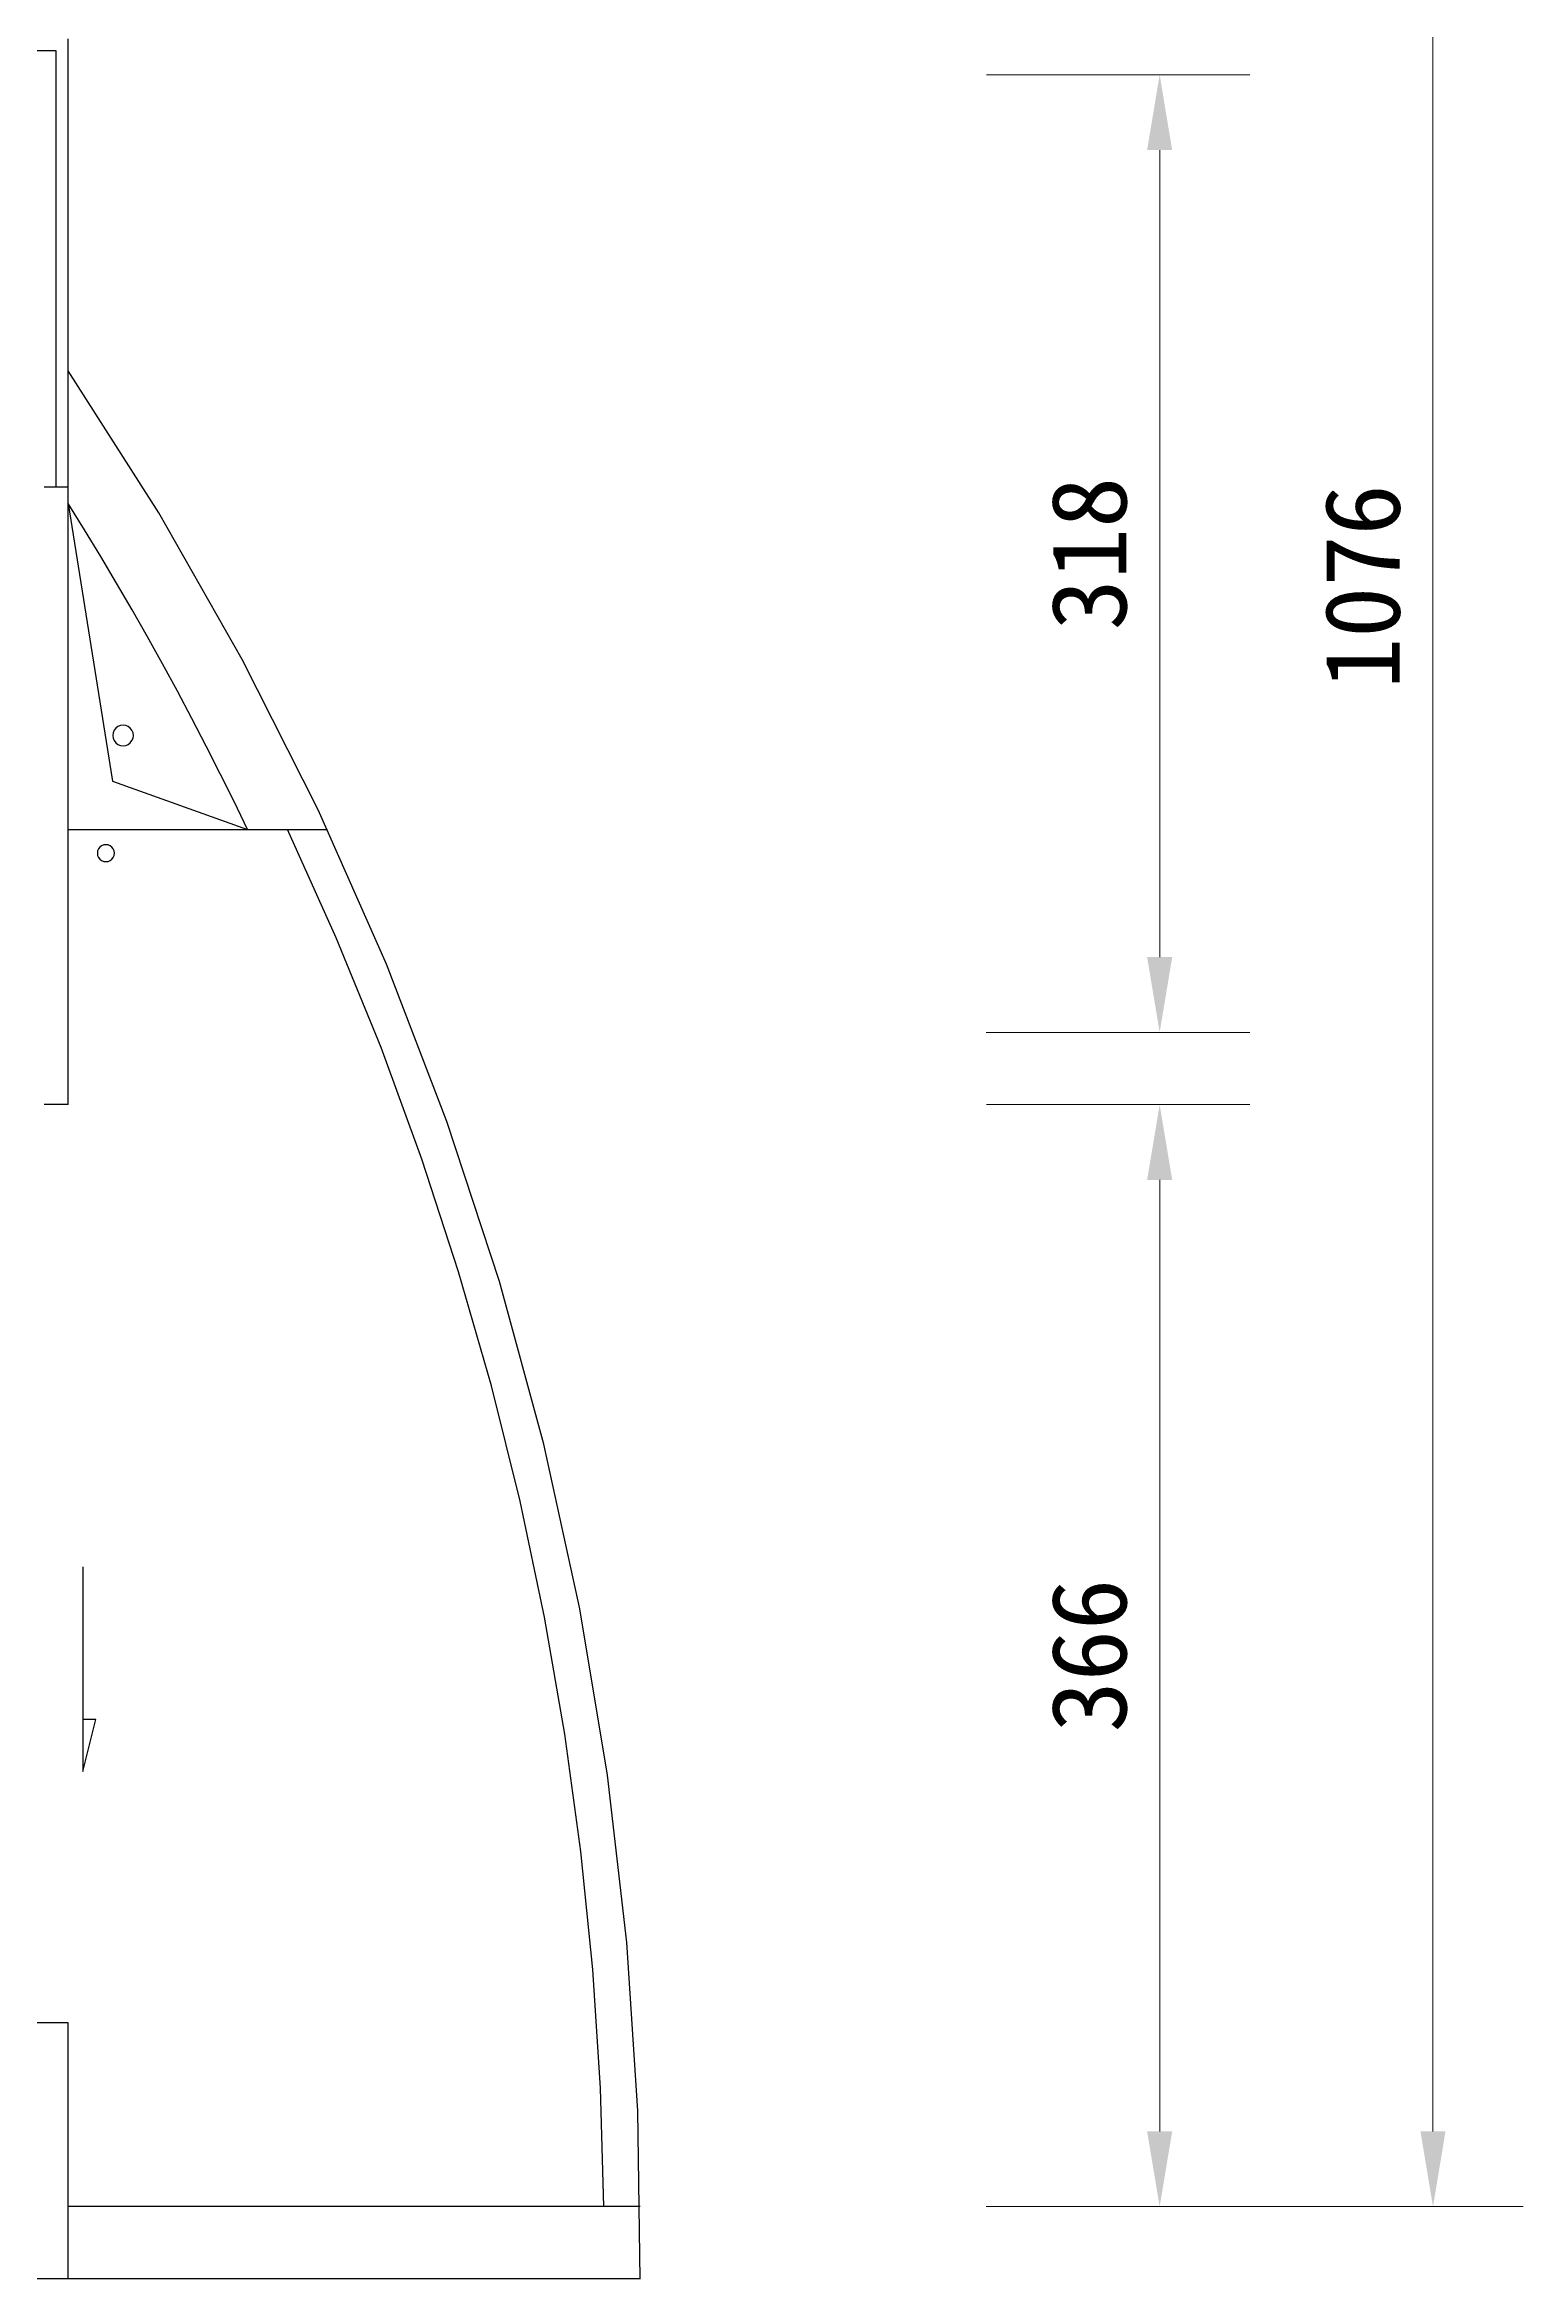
# Model space of a CAD drawing. Header units: centimetres. Extents: x 1966 to 8787, y 7398 to 12383.
# Drawn here: x 4407 to 4898, y 10942 to 11684 of the extents above; entities that cross this region are included whole.
import ezdxf

# ---------------------------------------------------------------- set-up
doc = ezdxf.new("R2010")
doc.units = ezdxf.units.CM
doc.header["$PDMODE"] = 35
doc.styles.add('文2.5', font='kaiu.ttf', dxfattribs={"height": 2.5})
doc.dimstyles.new('DIM2.5', dxfattribs={"dimtxt": 2.5, "dimasz": 2.5, "dimexe": 3, "dimexo": 1, "dimgap": 1, "dimtad": 1, "dimdec": 1, "dimdsep": 46, "dimtxsty": '文2.5', "dimcen": 0, "dimadec": 0, "dimazin": 0, "dimtfac": 1, "dimtdec": 1, "dimtmove": 0, "dimatfit": 3, "dimfxl": 1, "dimlwd": 15, "dimlwe": 15, "dimarcsym": 0})

# ---------------------------------------------------------------- blocks, each defined once
blk = doc.blocks.new('*D25')
at = {"color": 0, "linetype": 'Continuous', "lineweight": 15, "transparency": 16777216}
for p, q in [((4719.93, 11332.49), (4807.47, 11332.49)), ((4777.47, 10991.49), (4777.47, 11307.49)), ((4719.87, 10966.49), (4807.47, 10966.49))]:
    blk.add_line(p, q, dxfattribs=at)
at = {"color": 0, "transparency": 16777216}
for points in [[(4773.3, 11307.49), (4781.63, 11307.49), (4777.47, 11332.49)], [(4773.3, 10991.49), (4781.63, 10991.49), (4777.47, 10966.49)]]:
    blk.add_solid(points, dxfattribs=at)
at = {"layer": 'DEFPOINTS', "color": 0, "transparency": 16777216}
for p in [(4709.93, 11332.49), (4777.47, 11332.49), (4709.87, 10966.49)]:
    blk.add_point(p, dxfattribs=at)
at = {"color": 0, "transparency": 16777216, "insert": (4754.14, 11149.49), "char_height": 25, "attachment_point": 5, "rotation": 90, "style": '文2.5'}
blk.add_mtext('366', dxfattribs=at)
blk = doc.blocks.new('*D26')
at = {"color": 0, "linetype": 'Continuous', "lineweight": 15, "transparency": 16777216}
for p, q in [((4719.93, 11674.49), (4807.47, 11674.49)), ((4777.47, 11381.49), (4777.47, 11649.49)), ((4719.87, 11356.49), (4807.47, 11356.49))]:
    blk.add_line(p, q, dxfattribs=at)
at = {"color": 0, "transparency": 16777216}
for points in [[(4773.3, 11649.49), (4781.63, 11649.49), (4777.47, 11674.49)], [(4773.3, 11381.49), (4781.63, 11381.49), (4777.47, 11356.49)]]:
    blk.add_solid(points, dxfattribs=at)
at = {"layer": 'DEFPOINTS', "color": 0, "transparency": 16777216}
for p in [(4709.93, 11674.49), (4777.47, 11674.49), (4709.87, 11356.49)]:
    blk.add_point(p, dxfattribs=at)
at = {"color": 0, "transparency": 16777216, "insert": (4754.14, 11515.49), "char_height": 25, "attachment_point": 5, "rotation": 90, "style": '文2.5'}
blk.add_mtext('318', dxfattribs=at)
blk = doc.blocks.new('*D28')
at = {"color": 0, "linetype": 'Continuous', "lineweight": 15, "transparency": 16777216}
for p, q in [((4719.87, 12042.49), (4898.25, 12042.49)), ((4868.25, 10991.49), (4868.25, 12017.49)), ((4719.87, 10966.49), (4898.25, 10966.49))]:
    blk.add_line(p, q, dxfattribs=at)
at = {"color": 0, "transparency": 16777216}
for points in [[(4864.08, 12017.49), (4872.41, 12017.49), (4868.25, 12042.49)], [(4864.08, 10991.49), (4872.41, 10991.49), (4868.25, 10966.49)]]:
    blk.add_solid(points, dxfattribs=at)
at = {"layer": 'DEFPOINTS', "color": 0, "transparency": 16777216}
for p in [(4709.87, 12042.49), (4868.25, 12042.49), (4709.87, 10966.49)]:
    blk.add_point(p, dxfattribs=at)
at = {"color": 0, "transparency": 16777216, "insert": (4844.92, 11504.49), "char_height": 25, "attachment_point": 5, "rotation": 90, "style": '文2.5'}
blk.add_mtext('1076', dxfattribs=at)

msp = doc.modelspace()

# ---------------------------------------------------------------- linework, layer by layer
for p, q in [((4410.97, 11682.49), (4230.42, 11682.49)), ((4410.97, 11537.49), (4410.97, 11682.49)), ((4414.97, 11576.15), (4414.97, 11686.49)), ((4445.08, 11528.97), (4414.97, 11576.15)), ((4414.97, 11537.49), (4414.97, 11576.15)), ((4410.97, 11537.49), (4406.97, 11537.49)), ((4414.97, 11537.49), (4410.97, 11537.49)), ((4414.97, 11532.13), (4414.97, 11537.49)), ((4414.97, 11532.13), (4429.72, 11439.89)), ((4420.39, 11523.37), (4414.97, 11532.13)), ((4414.97, 11423.84), (4414.97, 11532.13)), ((4472.79, 11480.32), (4445.08, 11528.97)), ((4425.74, 11514.56), (4420.39, 11523.37)), ((4431, 11505.7), (4425.74, 11514.56)), ((4436.18, 11496.79), (4431, 11505.7)), ((4441.27, 11487.84), (4436.18, 11496.79)), ((4446.28, 11478.83), (4441.27, 11487.84)), ((4451.21, 11469.78), (4446.28, 11478.83)), ((4498.01, 11430.35), (4472.79, 11480.32)), ((4456.04, 11460.68), (4451.21, 11469.78)), ((4433.17, 11458.52), (4432.28, 11458.4)), ((4434.05, 11458.4), (4433.17, 11458.52)), ((4460.79, 11451.54), (4456.04, 11460.68)), ((4429.86, 11455.98), (4429.74, 11455.09)), ((4429.74, 11455.09), (4429.86, 11454.21)), ((4430.2, 11456.81), (4429.86, 11455.98)), ((4429.86, 11454.21), (4430.2, 11453.38)), ((4430.74, 11457.52), (4430.2, 11456.81)), ((4430.2, 11453.38), (4430.74, 11452.67)), ((4431.45, 11458.06), (4430.74, 11457.52)), ((4430.74, 11452.67), (4431.45, 11452.12)), ((4432.28, 11458.4), (4431.45, 11458.06)), ((4431.45, 11452.12), (4432.28, 11451.78)), ((4432.28, 11451.78), (4433.17, 11451.67)), ((4433.17, 11451.67), (4434.05, 11451.78)), ((4434.88, 11458.06), (4434.05, 11458.4)), ((4434.05, 11451.78), (4434.88, 11452.12)), ((4435.59, 11457.52), (4434.88, 11458.06)), ((4434.88, 11452.12), (4435.59, 11452.67)), ((4436.13, 11456.81), (4435.59, 11457.52)), ((4435.59, 11452.67), (4436.13, 11453.38)), ((4436.48, 11455.98), (4436.13, 11456.81)), ((4436.13, 11453.38), (4436.48, 11454.21)), ((4436.59, 11455.09), (4436.48, 11455.98)), ((4436.48, 11454.21), (4436.59, 11455.09)), ((4465.46, 11442.35), (4460.79, 11451.54)), ((4429.72, 11439.89), (4474.52, 11423.84)), ((4470.03, 11433.12), (4465.46, 11442.35)), ((4474.52, 11423.84), (4470.03, 11433.12)), ((4520.68, 11379.17), (4498.01, 11430.35)), ((4414.97, 11423.84), (4474.52, 11423.84)), ((4414.97, 11332.49), (4414.97, 11423.84)), ((4474.52, 11423.84), (4487.81, 11423.84)), ((4503.98, 11387.91), (4487.81, 11423.84)), ((4487.81, 11423.84), (4501.06, 11423.84)), ((4424.74, 11416.72), (4424.64, 11415.99)), ((4424.64, 11415.99), (4424.74, 11415.26)), ((4425.02, 11417.4), (4424.74, 11416.72)), ((4424.74, 11415.26), (4425.02, 11414.58)), ((4425.47, 11417.99), (4425.02, 11417.4)), ((4425.02, 11414.58), (4425.47, 11414)), ((4426.05, 11418.44), (4425.47, 11417.99)), ((4425.47, 11414), (4426.05, 11413.55)), ((4426.74, 11418.72), (4426.05, 11418.44)), ((4427.47, 11418.81), (4426.74, 11418.72)), ((4428.2, 11418.72), (4427.47, 11418.81)), ((4428.88, 11418.44), (4428.2, 11418.72)), ((4429.46, 11417.99), (4428.88, 11418.44)), ((4428.88, 11413.55), (4429.46, 11414)), ((4429.91, 11417.4), (4429.46, 11417.99)), ((4429.46, 11414), (4429.91, 11414.58)), ((4430.19, 11416.72), (4429.91, 11417.4)), ((4429.91, 11414.58), (4430.19, 11415.26)), ((4430.29, 11415.99), (4430.19, 11416.72)), ((4430.19, 11415.26), (4430.29, 11415.99)), ((4426.05, 11413.55), (4426.74, 11413.27)), ((4426.74, 11413.27), (4427.47, 11413.17)), ((4427.47, 11413.17), (4428.2, 11413.27)), ((4428.2, 11413.27), (4428.88, 11413.55)), ((4518.86, 11351.42), (4503.98, 11387.91)), ((4540.75, 11326.91), (4520.68, 11379.17)), ((4532.42, 11314.42), (4518.86, 11351.42)), ((4414.97, 11332.49), (4406.97, 11332.49)), ((4558.16, 11273.71), (4540.75, 11326.91)), ((4544.64, 11276.95), (4532.42, 11314.42)), ((4555.52, 11239.08), (4544.64, 11276.95)), ((4572.88, 11219.7), (4558.16, 11273.71)), ((4565.03, 11200.84), (4555.52, 11239.08)), ((4584.86, 11165.02), (4572.88, 11219.7)), ((4573.16, 11162.28), (4565.03, 11200.84)), ((4419.82, 11179), (4419.82, 11128.32)), ((4579.91, 11123.46), (4573.16, 11162.28)), ((4594.07, 11109.8), (4584.86, 11165.02)), ((4419.82, 11110.99), (4424.16, 11128.32)), ((4424.16, 11128.32), (4419.82, 11128.32)), ((4419.82, 11128.32), (4419.82, 11110.99)), ((4585.27, 11084.41), (4579.91, 11123.46)), ((4600.49, 11054.2), (4594.07, 11109.8)), ((4589.22, 11045.21), (4585.27, 11084.41)), ((4604.1, 10998.33), (4600.49, 11054.2)), ((4591.76, 11005.88), (4589.22, 11045.21)), ((4414.97, 11027.49), (4402.97, 11027.49)), ((4414.97, 10966.49), (4414.97, 11027.49)), ((4592.9, 10966.49), (4591.76, 11005.88)), ((4604.9, 10942.36), (4604.1, 10998.33)), ((4414.97, 10942.49), (4414.97, 10966.49)), ((4592.9, 10966.49), (4414.97, 10966.49)), ((4604.9, 10966.49), (4592.9, 10966.49)), ((4414.97, 10942.49), (4246.27, 10942.49)), ((4604.9, 10942.49), (4414.97, 10942.49))]:
    msp.add_line(p, q)

# ---------------------------------------------------------------- dimensions: what is measured, and where the dimension line sits
for base, p1, p2, picture, middle in [((4868.25, 12042.49), (4709.87, 10966.49), (4709.87, 12042.49), '*D28', (4844.92, 11504.49)), ((4777.47, 11674.49), (4709.87, 11356.49), (4709.93, 11674.49), '*D26', (4754.14, 11515.49)), ((4777.47, 11332.49), (4709.87, 10966.49), (4709.93, 11332.49), '*D25', (4754.14, 11149.49))]:
    dim = msp.add_linear_dim(base=base, p1=p1, p2=p2, angle=90, dimstyle='DIM2.5')
    dim.commit()
    dim.dimension.update_dxf_attribs({"geometry": picture, "text_midpoint": middle})

doc.saveas('drawing.dxf')
